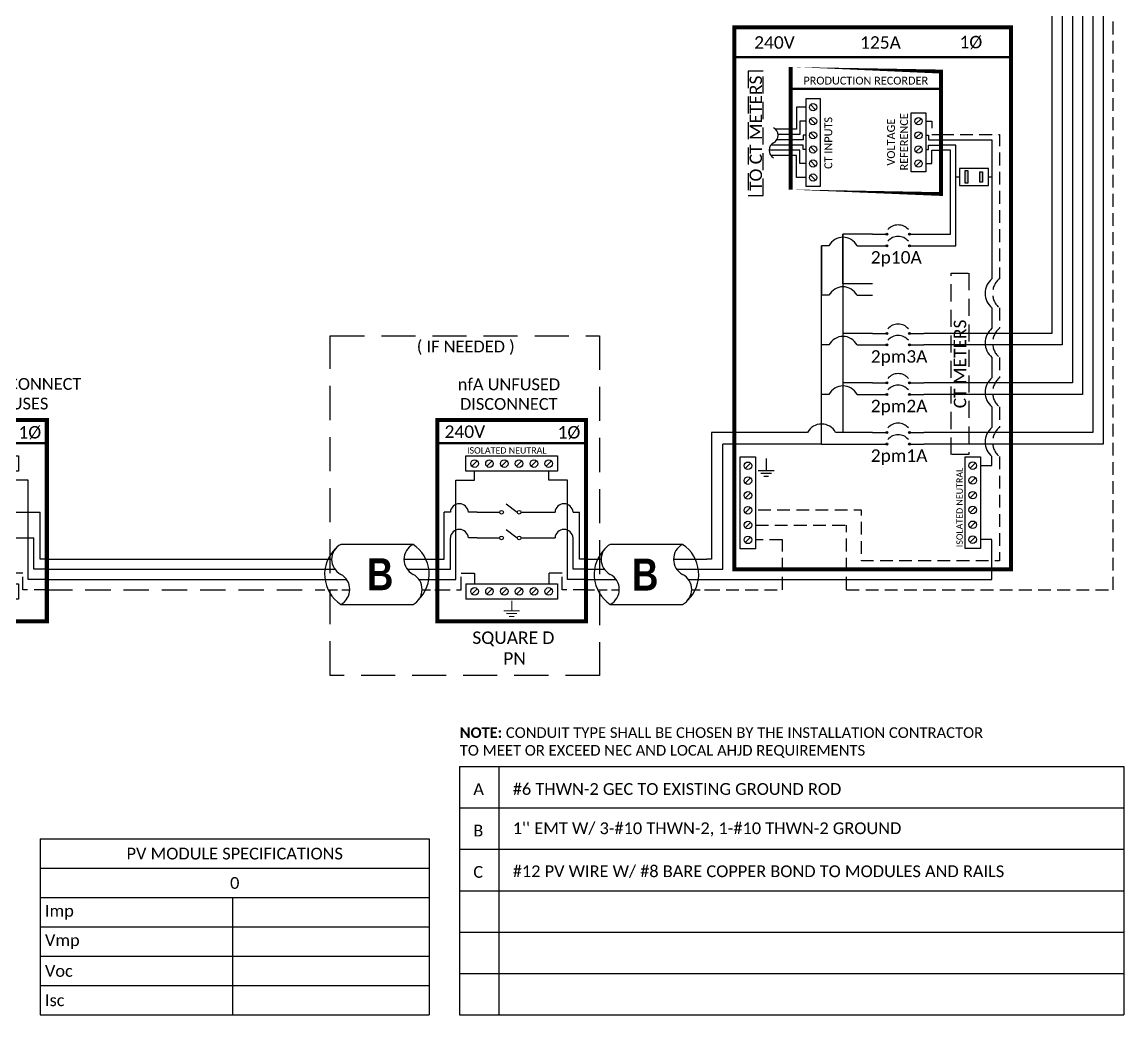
# Model space of a CAD drawing. Header units: feet. Extents: x 23608 to 24143, y 16038 to 16596.
# Drawn here: x 23819.8 to 24143.3, y 16037.5 to 16329.2 of the extents above; entities that cross this region are included whole.
import ezdxf

# ---------------------------------------------------------------- set-up
doc = ezdxf.new("R2010")
doc.units = ezdxf.units.FT
doc.header["$MEASUREMENT"] = 0
doc.linetypes.add('DASHED', pattern=[0.75, 0.5, -0.25])
doc.linetypes.add('HIDDEN', pattern=[0.375, 0.25, -0.125])
for name, color, linetype in [('E - MODULE', 7, 'Continuous'), ('ONE LINE BLOCKS', 7, 'Continuous'), ('TABLES', 7, 'Continuous'), ('TEXT', 7, 'Continuous'), ('Z - TITLEBLOCK TXT', 7, 'Continuous')]:
    doc.layers.add(name, color=color, linetype=linetype)
doc.styles.add('ONE LINE TXT', font='techb___.ttf')
doc.styles.get("Standard").update_dxf_attribs({"font": 'calibri.ttf'})

# ---------------------------------------------------------------- blocks, each defined once
blk = doc.blocks.new('*U14')
at = {"color": 7, "linetype": 'Continuous'}
for p, q in [((-7.14273261753624, 13.31379698112505), (-28.38670308841029, 13.31379698112505)), ((-28.38670308841029, -4.313796981125051), (-7.14273261753624, -4.313796981125051))]:
    blk.add_line(p, q, dxfattribs=at)
at = {"color": 7}
for p, q in [((-35.52943570594744, 8.999999999996362), (-31.05138576750414, 8.999999999996362)), ((-9.807415296628278, 8.999999999996362), (9.094947017729282e-13, 8.999999999996362))]:
    blk.add_line(p, q, dxfattribs=at)
at = {"color": 10}
for p, q in [((-35.52943570594744, 5.999999999996362), (-30.11481272106539, 5.999999999992724)), ((-8.870842250205897, 5.999999999992724), (9.094947017729282e-13, 5.999999999992724))]:
    blk.add_line(p, q, dxfattribs=at)
at = {"color": 253}
for p, q in [((-35.52943570594744, 2.999999999996362), (-26.6585934557479, 2.999999999996362)), ((-5.414622984878406, 2.999999999996362), (9.094947017729282e-13, 2.999999999992724))]:
    blk.add_line(p, q, dxfattribs=at)
at = {"color": 92, "linetype": 'HIDDEN', "ltscale": 10}
for p, q in [((-4.478049938447839, -3.637978807091713e-12), (0, 0)), ((-35.52943570594744, -3.637978807091713e-12), (-25.72202040931734, -3.637978807091713e-12))]:
    blk.add_line(p, q, dxfattribs=at)
at = {"linetype": 'Continuous'}
for centre, start, end in [((-26.07656823981961, 8.906898490567983), 117.6639225845625, 242.3360774153913), ((-4.832597768944652, 8.906898490546155), 117.6639225845625, 242.3360774153913), ((-30.69683793700187, 0.09310150943201734), 297.6639225845625, 62.33607741539132), ((-9.452867466132375, 0.09310150943201734), 297.6639225845625, 62.33607741539132)]:
    blk.add_arc(centre, 4.975688628201564, start, end, dxfattribs=at)
at = {"color": 7, "linetype": 'Continuous'}
for centre, start, end in [((-12.99273468881074, 4.499999999989086), 313.9732389627104, 56.4264841729064), ((-22.53670101713578, 4.499999999989086), 133.9732389627104, 236.4264841729064)]:
    blk.add_arc(centre, 10.57854155630173, start, end, dxfattribs=at)
blk = doc.blocks.new('unfusedDisconnect')
at = {"lineweight": 50}
blk.add_line((-43.6116214036756, 43.06379295176157), (0, 43.06379295176157), dxfattribs=at)
at = {"color": 1, "linetype": 'Continuous'}
for p, q in [((-35.26761573623207, 34.77694743980464), (-35.26761573623207, 39.31564129513208)), ((-35.26761573623207, 39.31564129513208), (-8.32254697902863, 39.31564129513208)), ((-8.32254697902863, 39.31564129513208), (-8.32254697902863, 34.77694743980464)), ((-8.32254697902863, 34.77694743980464), (-35.26761573623207, 34.77694743980464)), ((-31.88967027958734, 22.73146537071079), (-25.32168558283593, 22.73146537071079)), ((-23.42658339675199, 25.18172376181246), (-20.16357931850234, 22.73910601339594)), ((-19.08155662623903, 22.73119885076449), (-11.70049243567246, 22.72756287716766)), ((-23.42658339675199, 17.64726165749744), (-20.16357931850234, 15.20464390908091)), ((-31.88967027958734, 15.19700326637758), (-25.32168558283047, 15.19700326639577)), ((-19.08155662624358, 15.19673674642763), (-11.70049243567246, 15.1931007728308)), ((-35.26761573623207, 1.758423961488006), (-8.322546979023173, 1.758423961488006)), ((-35.26761573623207, 1.758423961488006), (-35.26761573623207, -2.780269893839431)), ((-8.32254697902863, 1.758423961488006), (-8.32254697902863, -2.780269893839431)), ((-8.322546979023173, -2.780269893839431), (-35.26761573623207, -2.780269893839431))]:
    blk.add_line(p, q, dxfattribs=at)
at = {"color": 4, "linetype": 'Continuous'}
for p, q in [((-31.88526017397362, 37.83229836323517), (-33.45726816549723, 36.26029037170156)), ((-27.5347870491305, 37.83229836323517), (-29.10679504065411, 36.26029037170156)), ((-23.18431392428738, 37.83229836323517), (-24.75632191581099, 36.26029037170156)), ((-18.83384079944972, 37.83229836323517), (-20.40584879097241, 36.26029037170156)), ((-14.4833676746066, 37.83229836323517), (-16.0553756661302, 36.26029037170156)), ((-10.13289454976803, 37.83229836323517), (-11.70490254129163, 36.26029037170156)), ((-31.88526017396816, 0.2750810295910924), (-33.45726816549177, -1.296926961942518)), ((-27.5347870491305, 0.2750810295910924), (-29.10679504065411, -1.296926961942518)), ((-23.18431392428738, 0.2750810295910924), (-24.75632191581099, -1.296926961942518)), ((-18.83384079944426, 0.2750810295910924), (-20.40584879096787, -1.296926961942518)), ((-14.4833676746066, 0.2750810295910924), (-16.0553756661302, -1.296926961942518)), ((-10.13289454976348, 0.2750810295910924), (-11.70490254128708, -1.296926961942518))]:
    blk.add_line(p, q, dxfattribs=at)
at = {"color": 253, "linetype": 'Continuous'}
for p, q in [((-32.67126416973497, 32.16868385986527), (-32.67126416972951, 34.77694743980464)), ((-10.91889854553028, 32.16868385986527), (-10.91889854553483, 34.77694743980464)), ((-38.15750528725175, 2.999999999992724), (-38.1575052872513, 32.16868385986527)), ((-38.1575052872513, 32.16868385986527), (-32.67126416973497, 32.16868385986527)), ((-5.432657428013954, 32.16868385986527), (-10.91889854553028, 32.16868385986527)), ((-5.432657428003949, 2.999999999992724), (-5.432657428013954, 32.16868385986527)), ((-43.61162140367423, 2.999999999992724), (-38.1575052872513, 2.999999999992724)), ((-1.364242052659392e-12, 2.999999999992724), (-5.432657428004404, 2.999999999992724))]:
    blk.add_line(p, q, dxfattribs=at)
at = {"color": 7, "linetype": 'Continuous'}
for p, q in [((-41.6635482282295, 8.999999999989086), (-41.66354822822996, 22.73146537071079)), ((-39.80034953798349, 22.73146537071079), (-41.66354822822996, 22.73146537071079)), ((-31.88967027958734, 22.73146537071079), (-34.52302790317844, 22.73146537071079)), ((-11.70049243567792, 22.73146537071079), (-9.067134812086806, 22.73146537071079)), ((-3.789813177281758, 22.73146537071079), (-1.926614487035295, 22.73146537071079)), ((-1.926614487024835, 8.999999999996362), (-1.926614487035295, 22.73146537071079))]:
    blk.add_line(p, q, dxfattribs=at)
at = {"color": 10, "linetype": 'Continuous'}
for p, q in [((-39.79842799696644, 5.999999999992724), (-39.80034953798895, 15.19525306674404)), ((-31.88967027958734, 15.19700326637758), (-34.52302790318299, 15.19525306672222)), ((-11.70049243567792, 15.19700326637758), (-9.067134812082259, 15.19525306672222)), ((-3.791734718287898, 5.999999999992724), (-3.789813177276301, 15.19525306674404)), ((-43.61162140367423, 5.999999999992724), (-39.79842799696689, 5.999999999992724)), ((-1.364242052659392e-12, 5.999999999992724), (-3.791734718288808, 5.999999999989086))]:
    blk.add_line(p, q, dxfattribs=at)
at = {"color": 7}
for p, q in [((-43.61162140367423, 8.999999999996362), (-41.6635482282295, 8.999999999992724)), ((-1.364242052659392e-12, 8.999999999996362), (-1.926614487024835, 8.999999999996362))]:
    blk.add_line(p, q, dxfattribs=at)
at = {"color": 92, "linetype": 'HIDDEN', "ltscale": 15}
for p, q in [((-36.58051912606061, -3.637978807091713e-12), (-36.58051912606061, 4.898634765475435)), ((-36.58051912606061, 4.898634765475435), (-32.67126416972496, 4.898634765475435)), ((-32.67126416972496, 4.898634765475435), (-32.67126416972496, 1.758423961488006)), ((-7.009643589204643, 4.898634765475435), (-10.91889854554029, 4.898634765475435)), ((-10.91889854554029, 4.898634765475435), (-10.91889854554029, 1.758423961488006)), ((-7.009643589198731, 3.637978807091713e-12), (-7.009643589204643, 4.898634765475435)), ((-43.6116214036756, 0), (-36.58051912606061, 0)), ((0, 0), (-7.009643589199186, 0))]:
    blk.add_line(p, q, dxfattribs=at)
at = {"lineweight": 50, "const_width": 1.185332763664635}
blk.add_lwpolyline([(-43.6116214036756, -9.335896394964948), (-43.6116214036756, 49.83611655237473), (0, 49.83611655237473), (0, -9.335896394964948)], close=True, dxfattribs=at)
at = {"color": 92, "linetype": 'Continuous', "lineweight": 5, "ltscale": 0.05, "flags": 128}
for points in [[(-24.13611969887688, -6.16701261263006), (-19.45404301637745, -6.16701261263006)], [(-21.79508135762762, -3.32089023822482), (-21.79508135763217, -6.16701261263006)], [(-20.26545811315873, -7.034441443007381), (-23.32470460209652, -7.034441443007381)], [(-21.07687320994455, -7.90187027340653), (-22.51328950531069, -7.90187027340653)]]:
    blk.add_lwpolyline(points, dxfattribs=at)
at = {"color": 4, "linetype": 'Continuous'}
for centre in [(-32.67126416973497, 37.04629436745745), (-28.32079104489185, 37.04629436745745), (-23.97031792004873, 37.04629436745745), (-19.61984479521107, 37.04629436745745), (-15.26937167036795, 37.04629436745745), (-10.91889854552483, 37.04629436745745), (-32.67126416972951, -0.5109229661866266), (-28.32079104489185, -0.5109229661866266), (-23.97031792004873, -0.5109229661866266), (-19.61984479520561, -0.5109229661866266), (-15.26937167036795, -0.5109229661866266), (-10.91889854552483, -0.5109229661866266)]:
    blk.add_circle(centre, 1.111577510887078, dxfattribs=at)
at = {"color": 1, "linetype": 'Continuous'}
for centre in [(-24.78064722690306, 22.73146537073262), (-19.62259491652821, 22.73146537073262), (-24.78064722689851, 15.19700326639577), (-19.62259491653276, 15.19700326639577)]:
    blk.add_circle(centre, 0.5410383559336597, dxfattribs=at)
at = {"color": 7, "linetype": 'Continuous'}
for centre in [(-37.16168872058097, 22.58015627965142), (-6.428473994684282, 22.58015627965142)]:
    blk.add_arc(centre, 2.642995525977004, 3.281925685197969, 176.718074314802, dxfattribs=at)
at = {"color": 10, "linetype": 'Continuous'}
for centre in [(-37.16168872058643, 15.0439439756592), (-6.428473994678825, 15.0439439756592)]:
    blk.add_arc(centre, 2.642995525977004, 3.281925685197969, 176.718074314802, dxfattribs=at)
at = {"color": 4, "linetype": 'Continuous'}
blk.add_text('ISOLATED NEUTRAL', height=1.874334766554741, dxfattribs=at).set_placement((-34.90676764516411, 39.97217458965315))
at = {"color": 1}
for s, width, gutter_width, heights, insert, char_height, attachment_point in [('\\A1;\\pi17.559;nfA UNFUSED\\P\\pi18.229;DISCONNECT', 64.92197842017192, 0, [11.89263280602859], (-55.21050971310069, 62.0432964224583), 3.454398339822651, 1), ('240V', 0.1480620958035672, 0.75, [0], (-35.54517607183425, 46.39544126646797), 3.65759824216516, 5), ('1Ø', 0.1480620958035672, 0.75, [0], (-4.982872748738373, 46.09550858286093), 3.65759824216516, 5), ('\\A1;\\pi13.903,t32.191;SQUARE D\\P\\pi22.981,t41.269;PN', 51.69056123133034, 0.2034749432708054, [45.94270835297878], (-47.25173292705858, -12.27303435172507), 3.657598242165161, 1)]:
    blk.add_mtext_dynamic_manual_height_columns(s, width=width, gutter_width=gutter_width, heights=heights, dxfattribs=dict(at, insert=insert, char_height=char_height, attachment_point=attachment_point))
blk = doc.blocks.new('*U15')
at = {"color": 10, "linetype": 'DASHED', "ltscale": 20}
blk.add_lwpolyline([(-75.04569994407211, 74.56373922005878), (3.971697869077616, 74.56373922005878), (3.971697869077616, -25.16564623916202), (-75.04569994407211, -25.16564623916202)], close=True, dxfattribs=at)
at = {"color": 7}
for name, p in [('unfusedDisconnect', (0, 0)), ('*U14', (-43.6116214036756, 0))]:
    blk.add_blockref(name, p, dxfattribs=at)
at = {"color": 10, "insert": (-50.86398977406498, 73.16091078003228), "char_height": 3.454398339822651, "attachment_point": 1}
blk.add_mtext_dynamic_manual_height_columns('\\A1;\\pi1.2092;( IF NEEDED )', width=30.75234502763631, gutter_width=0, heights=[6.583372758616633], dxfattribs=at)
at = {"color": 1, "linetype": 'Continuous', "insert": (-64.29945479215894, 9.224385921837893), "char_height": 9.383282677011772, "attachment_point": 1, "style": 'ONE LINE TXT'}
blk.add_mtext_dynamic_manual_height_columns('{\\W1;\\C256;B}', width=0.138532783265864, gutter_width=2.131672445536665, heights=[0], dxfattribs=at)
blk = doc.blocks.new('*U21')
at = {"color": 7, "linetype": 'Continuous'}
for p, q in [((-7.14273261753624, 13.31379698112505), (-28.38670308841029, 13.31379698112505)), ((-28.38670308841029, -4.313796981125051), (-7.14273261753624, -4.313796981125051))]:
    blk.add_line(p, q, dxfattribs=at)
at = {"color": 7}
for p, q in [((-35.52943570594744, 8.999999999996362), (-31.05138576750414, 8.999999999996362)), ((-9.807415296628278, 8.999999999996362), (9.094947017729282e-13, 8.999999999996362))]:
    blk.add_line(p, q, dxfattribs=at)
at = {"color": 10}
for p, q in [((-35.52943570594744, 5.999999999996362), (-30.11481272106539, 5.999999999992724)), ((-8.870842250205897, 5.999999999992724), (9.094947017729282e-13, 5.999999999992724))]:
    blk.add_line(p, q, dxfattribs=at)
at = {"color": 253}
for p, q in [((-35.52943570594744, 2.999999999996362), (-26.6585934557479, 2.999999999996362)), ((-5.414622984878406, 2.999999999996362), (9.094947017729282e-13, 2.999999999992724))]:
    blk.add_line(p, q, dxfattribs=at)
at = {"color": 92, "linetype": 'HIDDEN', "ltscale": 10}
for p, q in [((-4.478049938447839, -3.637978807091713e-12), (0, 0)), ((-35.52943570594744, -3.637978807091713e-12), (-25.72202040931734, -3.637978807091713e-12))]:
    blk.add_line(p, q, dxfattribs=at)
at = {"linetype": 'Continuous'}
for centre, start, end in [((-26.07656823981961, 8.906898490567983), 117.6639225845625, 242.3360774153913), ((-4.832597768944652, 8.906898490546155), 117.6639225845625, 242.3360774153913), ((-30.69683793700187, 0.09310150943201734), 297.6639225845625, 62.33607741539132), ((-9.452867466132375, 0.09310150943201734), 297.6639225845625, 62.33607741539132)]:
    blk.add_arc(centre, 4.975688628201564, start, end, dxfattribs=at)
at = {"color": 7, "linetype": 'Continuous'}
for centre, start, end in [((-12.99273468881074, 4.499999999989086), 313.9732389627104, 56.4264841729064), ((-22.53670101713578, 4.499999999989086), 133.9732389627104, 236.4264841729064)]:
    blk.add_arc(centre, 10.57854155630173, start, end, dxfattribs=at)
blk = doc.blocks.new('*U22')
at = {"lineweight": 50}
blk.add_line((-43.6116214036756, 43.06379295176157), (0, 43.06379295176157), dxfattribs=at)
at = {"color": 1, "linetype": 'Continuous'}
for p, q in [((-35.26761573623207, 34.77694743980464), (-35.26761573623207, 39.31564129513208)), ((-35.26761573623207, 39.31564129513208), (-8.32254697902863, 39.31564129513208)), ((-8.32254697902863, 39.31564129513208), (-8.32254697902863, 34.77694743980464)), ((-8.32254697902863, 34.77694743980464), (-35.26761573623207, 34.77694743980464)), ((-26.07495123449735, 25.18172376179064), (-22.8119471562477, 22.73910601337411)), ((-21.72993409277569, 22.73470420183003), (-20.49160572531946, 22.73470420183003)), ((-17.94050467957095, 22.73080170828689), (-16.70217631211381, 22.73080170828689)), ((-26.07495123449735, 17.64726165747561), (-22.8119471562477, 15.20464390905909)), ((-21.72993409277569, 15.20024209749317), (-20.49160572531946, 15.20024209749317)), ((-17.94050467957095, 15.19633960397186), (-16.70217631211381, 15.19633960397186)), ((-35.26761573623207, 1.758423961488006), (-8.322546979023173, 1.758423961488006)), ((-35.26761573623207, 1.758423961488006), (-35.26761573623207, -2.780269893839431)), ((-8.32254697902863, 1.758423961488006), (-8.32254697902863, -2.780269893839431)), ((-8.322546979023173, -2.780269893839431), (-35.26761573623207, -2.780269893839431))]:
    blk.add_line(p, q, dxfattribs=at)
at = {"color": 4, "linetype": 'Continuous'}
for p, q in [((-31.88526017397362, 37.83229836323517), (-33.45726816549723, 36.26029037170156)), ((-27.5347870491305, 37.83229836323517), (-29.10679504065411, 36.26029037170156)), ((-23.18431392428738, 37.83229836323517), (-24.75632191581099, 36.26029037170156)), ((-18.83384079944972, 37.83229836323517), (-20.40584879097241, 36.26029037170156)), ((-14.4833676746066, 37.83229836323517), (-16.0553756661302, 36.26029037170156)), ((-10.13289454976803, 37.83229836323517), (-11.70490254129163, 36.26029037170156)), ((-31.88526017396816, 0.2750810295910924), (-33.45726816549177, -1.296926961942518)), ((-27.5347870491305, 0.2750810295910924), (-29.10679504065411, -1.296926961942518)), ((-23.18431392428738, 0.2750810295910924), (-24.75632191581099, -1.296926961942518)), ((-18.83384079944426, 0.2750810295910924), (-20.40584879096787, -1.296926961942518)), ((-14.4833676746066, 0.2750810295910924), (-16.0553756661302, -1.296926961942518)), ((-10.13289454976348, 0.2750810295910924), (-11.70490254128708, -1.296926961942518))]:
    blk.add_line(p, q, dxfattribs=at)
at = {"color": 253, "linetype": 'Continuous'}
for p, q in [((-32.67126416973497, 32.16868385986527), (-32.67126416972951, 34.77694743980464)), ((-10.91889854553028, 32.16868385986527), (-10.91889854553483, 34.77694743980464)), ((-38.15750528725175, 2.999999999992724), (-38.1575052872513, 32.16868385986527)), ((-38.1575052872513, 32.16868385986527), (-32.67126416973497, 32.16868385986527)), ((-5.432657428013954, 32.16868385986527), (-10.91889854553028, 32.16868385986527)), ((-5.432657428004404, 2.999999999992724), (-5.432657428013954, 32.16868385986527)), ((-43.61162140367423, 2.999999999992724), (-38.1575052872513, 2.999999999992724)), ((-1.364242052659392e-12, 2.999999999992724), (-5.432657428004404, 2.999999999992724))]:
    blk.add_line(p, q, dxfattribs=at)
at = {"color": 7, "linetype": 'Continuous'}
for p, q in [((-27.97005342058207, 22.73146537071079), (-41.66354822822996, 22.73146537071079)), ((-41.66354822823041, 8.999999999992724), (-41.66354822822996, 22.73146537071079)), ((-15.62012336914651, 22.73146537070768), (-1.926614487035295, 22.73146537071857)), ((-1.926614487024381, 8.999999999992724), (-1.926614487035295, 22.73146537071079))]:
    blk.add_line(p, q, dxfattribs=at)
at = {"color": 10, "linetype": 'Continuous'}
for p, q in [((-27.97005280056258, 15.19782235267374), (-39.80034955827946, 15.19535016399573)), ((-39.79842799696689, 5.999999999992724), (-39.80034953798895, 15.19525306674404)), ((-15.6201354128307, 15.19841689566136), (-3.789813407730962, 15.19415025971505)), ((-3.791734718288808, 5.999999999992724), (-3.789813177276301, 15.19525306674404)), ((-43.61162140367423, 5.999999999992724), (-39.79842799696689, 5.999999999992724)), ((-1.364242052659392e-12, 5.999999999992724), (-3.791734718288808, 5.999999999989086))]:
    blk.add_line(p, q, dxfattribs=at)
at = {"color": 7}
for p, q in [((-43.61162140367423, 8.999999999996362), (-41.6635482282295, 8.999999999992724)), ((-1.364242052659392e-12, 8.999999999996362), (-1.926614487024835, 8.999999999996362))]:
    blk.add_line(p, q, dxfattribs=at)
at = {"color": 92, "linetype": 'HIDDEN', "ltscale": 15}
for p, q in [((-36.58051912606061, -3.637978807091713e-12), (-36.58051912606061, 4.898634765475435)), ((-36.58051912606061, 4.898634765475435), (-32.67126416972496, 4.898634765475435)), ((-32.67126416972496, 4.898634765475435), (-32.67126416972496, 1.758423961488006)), ((-7.009643589204643, 4.898634765475435), (-10.91889854554029, 4.898634765475435)), ((-10.91889854554029, 4.898634765475435), (-10.91889854554029, 1.758423961488006)), ((-7.009643589199186, -3.637978807091713e-12), (-7.009643589204643, 4.898634765475435)), ((-43.6116214036756, 0), (-36.58051912606061, 0)), ((0, 0), (-7.009643589199186, 0))]:
    blk.add_line(p, q, dxfattribs=at)
at = {"lineweight": 50, "const_width": 1.185332763664635}
blk.add_lwpolyline([(-43.6116214036756, -9.335896394964948), (-43.6116214036756, 49.83611655237473), (0, 49.83611655237473), (0, -9.335896394964948)], close=True, dxfattribs=at)
at = {"color": 92, "linetype": 'Continuous', "lineweight": 5, "ltscale": 0.05, "flags": 128}
for points in [[(-24.13611969887688, -6.16701261263006), (-19.45404301637745, -6.16701261263006)], [(-21.79508135762762, -3.32089023822482), (-21.79508135763217, -6.16701261263006)], [(-20.26545811315873, -7.034441443007381), (-23.32470460209652, -7.034441443007381)], [(-21.07687320994455, -7.90187027340653), (-22.51328950531069, -7.90187027340653)]]:
    blk.add_lwpolyline(points, dxfattribs=at)
at = {"color": 4, "linetype": 'Continuous'}
for centre in [(-32.67126416973497, 37.04629436745745), (-28.32079104489185, 37.04629436745745), (-23.97031792004873, 37.04629436745745), (-19.61984479521107, 37.04629436745745), (-15.26937167036795, 37.04629436745745), (-10.91889854552483, 37.04629436745745), (-32.67126416972951, -0.5109229661866266), (-28.32079104489185, -0.5109229661866266), (-23.97031792004873, -0.5109229661866266), (-19.61984479520561, -0.5109229661866266), (-15.26937167036795, -0.5109229661866266), (-10.91889854552483, -0.5109229661866266)]:
    blk.add_circle(centre, 1.111577510887078, dxfattribs=at)
at = {"color": 1, "linetype": 'Continuous'}
for centre in [(-27.42901506464841, 22.73146537071079), (-22.27096275427266, 22.73146537071079), (-16.16114765061229, 22.72756287716766), (-27.42901506464295, 15.19700326637758), (-22.27096275427812, 15.19700326637758), (-16.16114765061229, 15.1931007728308)]:
    blk.add_circle(centre, 0.5410383559336597, dxfattribs=at)
for points in [[(-20.49160572531946, 22.73470420183003), (-20.11554185856221, 23.49225212552483), (-19.21603552317447, 21.96935129106714), (-18.38987687338704, 23.49225212552483), (-17.94050467957095, 22.73080170828689)], [(-20.49160572531946, 15.20024209749317), (-20.11554185856221, 15.95779002119161), (-19.21603552317447, 14.43488918673029), (-18.38987687338704, 15.95779002119161), (-17.94050467957095, 15.19633960395004)]]:
    blk.add_spline(points, degree=3, dxfattribs=at)
at = {"color": 7}
blk.add_blockref('*U21', (-43.6116214036756, 0), dxfattribs=at)
at = {"color": 4, "linetype": 'Continuous'}
blk.add_text('ISOLATED NEUTRAL', height=1.874334766554741, dxfattribs=at).set_placement((-35.31784838447857, 39.97217458965315))
at = {"color": 1}
for s, width, gutter_width, heights, insert, char_height, attachment_point in [('\\A1;\\pi2.6661;LOCKABLE ampA DISCONNECT \\P\\pi12.722;FUSED W/ ocA FUSES', 71.89306288330188, 92.22970162818092, [18.55702276612101], (-58.87540365616496, 62.16091061536463), 3.454398339822651, 1), ('240V', 0.1480620958035672, 0.75, [0], (-35.54517607183425, 46.39544126646797), 3.65759824216516, 5), ('1Ø', 0.1480620958035672, 0.75, [0], (-4.982872748738373, 46.09550858286093), 3.65759824216516, 5), ('\\A1;\\pi5.5987,t23.887;SQUARE D\\P\\pi5.8899,t24.178;PN: #####', 35.08159665650859, 28.88215433384357, [13.54017578842261], (-39.35086651751135, -12.75181679176603), 3.657598242165161, 1)]:
    blk.add_mtext_dynamic_manual_height_columns(s, width=width, gutter_width=gutter_width, heights=heights, dxfattribs=dict(at, insert=insert, char_height=char_height, attachment_point=attachment_point))
blk = doc.blocks.new('*T28')
at = {"color": 0, "lineweight": -2, "transparency": 16777216}
for p, q in [((0, 0), (114.1854929996152, 0)), ((0, 0), (0, -51.69405515626204)), ((114.1854929996152, 0), (114.1854929996152, -51.69405515626204)), ((0, -8.615675859377006), (114.1854929996152, -8.615675859377006)), ((0, -17.23135171875401), (114.1854929996152, -17.23135171875401)), ((56.40758833595828, -17.23135171875401), (56.40758833595828, -51.69405515626204)), ((0, -25.84702757813102), (114.1854929996152, -25.84702757813102)), ((0, -34.46270343750803), (114.1854929996152, -34.46270343750803)), ((0, -43.07837929688503), (114.1854929996152, -43.07837929688503)), ((0, -51.69405515626204), (114.1854929996152, -51.69405515626204))]:
    blk.add_line(p, q, dxfattribs=at)
at = {"color": 0, "linetype": 'Continuous', "transparency": 16777216, "char_height": 3.454398339844223}
for s, insert, width, attachment_point in [('{\\fCalibri|b0|i0|c0;PV MODULE SPECIFICATIONS', (57.0927464998058, -4.307837929689413), 111.4329572375142, 5), ('{\\fCalibri|b0|i0|c0;0', (57.0927464998058, -12.92351378906642), 111.4329572375142, 5), ('{\\fCalibri|b0|i0|c0;Imp', (1.376267881048989, -21.53918964844343), 53.6550525738577, 4), ('{\\fCalibri|b0|i0|c0;', (57.78385621700727, -21.53918964844343), 55.02536890155664, 4), ('{\\fCalibri|b0|i0|c0;Vmp', (1.376267881048989, -30.15486550782043), 53.6550525738577, 4), ('{\\fCalibri|b0|i0|c0;', (57.78385621700727, -30.15486550782043), 55.02536890155664, 4), ('{\\fCalibri|b0|i0|c0;Voc', (1.376267881048989, -38.77054136719744), 53.6550525738577, 4), ('{\\fCalibri|b0|i0|c0;', (57.78385621700727, -38.77054136719744), 55.02536890155664, 4), ('{\\fCalibri|b0|i0|c0;Isc', (1.376267881048989, -47.38621722657444), 53.6550525738577, 4), ('{\\fCalibri|b0|i0|c0;', (57.78385621700727, -47.38621722657444), 55.02536890155664, 4)]:
    blk.add_mtext(s, dxfattribs=dict(at, insert=insert, width=width, attachment_point=attachment_point))
blk = doc.blocks.new('*T29')
at = {"linetype": 'ByBlock', "lineweight": -2, "transparency": 16777216}
for p, q in [((0, 0), (195.0959959807442, 0)), ((0, 0), (0, -72.96556891894761)), ((11.58239443359707, 0), (11.58239443359707, -72.96556891894761)), ((195.0959959807442, 0), (195.0959959807442, -72.96556891894761)), ((0, -12.10586445312583), (195.0959959807442, -12.10586445312583)), ((0, -24.28258835937595), (195.0959959807442, -24.28258835937595)), ((0, -36.45931226562607), (195.0959959807442, -36.45931226562607)), ((0, -48.63603617187619), (195.0959959807442, -48.63603617187619)), ((0, -60.8127600781263), (195.0959959807442, -60.8127600781263)), ((0, -72.96556891894761), (195.0959959807442, -72.96556891894761))]:
    blk.add_line(p, q, dxfattribs=at)
at = {"color": 0, "linetype": 'Continuous', "transparency": 16777216, "char_height": 3.454398339844223, "attachment_point": 7}
for s, insert, width in [('{\\fCalibri|b0|i0|c0;A', (4.063998046876804, -8.355864453125832), 3.454398339844662), ('{\\fCalibri|b0|i0|c0;#6 THWN-2 GEC TO EXISTING GROUND ROD', (15.64639248047388, -8.355864453125832), 175.3856054533942), ("{\\fCalibri|b0|i0|c0;1'' EMT W/ 3-#10 THWN-2, 1-#10 THWN-2 GROUND", (15.64639248047388, -20.53258835937595), 175.3856054533942), ('{\\fCalibri|b0|i0|c0;B', (4.063998046876804, -20.53258835937595), 3.454398339844662), ('{\\fCalibri|b0|i0|c0;#12 PV WIRE W/ #8 BARE COPPER BOND TO MODULES AND RAILS', (15.64639248047388, -32.70931226562607), 175.3856054533942), ('{\\fCalibri|b0|i0|c0;C', (4.063998046876804, -32.70931226562607), 3.454398339844662), ('{\\fCalibri|b0|i0|c0;', (4.063998046876804, -44.88603617187619), 3.454398339844662), ('{\\fCalibri|b0|i0|c0;', (15.64639248047388, -44.88603617187619), 175.3856054533942), ('{\\fCalibri|b0|i0|c0;', (4.063998046876804, -57.0627600781263), 3.454398339844662), ('{\\fCalibri|b0|i0|c0;', (15.64639248047388, -57.0627600781263), 175.3856054533942), ('{\\fCalibri|b0|i0|c0;', (4.063998046876804, -69.21556891894761), 3.454398339844662), ('{\\fCalibri|b0|i0|c0;', (15.64639248047388, -69.21556891894761), 175.3856054533942)]:
    blk.add_mtext(s, dxfattribs=dict(at, insert=insert, width=width))
blk = doc.blocks.new('*U18')
at = {"color": 7}
blk.add_line((-79.14105710962394, 9), (0, 9), dxfattribs=at)
at = {"color": 10}
blk.add_line((-79.14105710962394, 6), (0, 5.999999999947249), dxfattribs=at)
at = {"color": 253}
blk.add_line((-79.14105710962394, 3), (0, 3), dxfattribs=at)
at = {"color": 92, "linetype": 'DASHED', "ltscale": 15}
blk.add_line((-79.14105710962394, 0), (0, 0), dxfattribs=at)

msp = doc.modelspace()

# ---------------------------------------------------------------- hatches: boundary and pattern name
h = msp.add_hatch(color=1)
h.dxf.hatch_style = 1
h.paths.add_polyline_path([(24101.01077358146, 16285.23508479099), (24101.78042526282, 16285.23508479099), (24101.78042526282, 16282.15768727646), (24101.01077358146, 16282.15768727646)])
h.paths.add_polyline_path([(24096.73116703761, 16285.55883702006), (24097.50081871897, 16285.55883702006), (24097.50081871897, 16281.82892638905), (24096.73116703761, 16281.82892638905)])
at = {"layer": 'ONE LINE BLOCKS', "linetype": 'Continuous'}
h = msp.add_hatch(color=1, dxfattribs=at)
h.dxf.hatch_style = 1
edge = h.paths.add_edge_path()
edge.add_arc((24073.68534545535, 16266.8607157027), 0.2909504558996183, 0, 360)
h = msp.add_hatch(color=1, dxfattribs=at)
h.dxf.hatch_style = 1
edge = h.paths.add_edge_path()
edge.add_arc((24080.36195476537, 16266.8607157027), 0.2909504558996183, 0, 360)
h = msp.add_hatch(color=1, dxfattribs=at)
h.dxf.hatch_style = 1
edge = h.paths.add_edge_path()
edge.add_arc((24073.68534545535, 16263.48176881653), 0.2909504558996183, 0, 360)
h = msp.add_hatch(color=1, dxfattribs=at)
h.dxf.hatch_style = 1
edge = h.paths.add_edge_path()
edge.add_arc((24080.36195476537, 16263.48176881653), 0.2909504558996183, 0, 360)
h = msp.add_hatch(color=1, dxfattribs=at)
h.dxf.hatch_style = 1
edge = h.paths.add_edge_path()
edge.add_arc((24073.68534545564, 16237.74007982067), 0.2909504558996183, 0, 360)
h = msp.add_hatch(color=1, dxfattribs=at)
h.dxf.hatch_style = 1
edge = h.paths.add_edge_path()
edge.add_arc((24080.36195476565, 16237.74007982067), 0.2909504558996183, 0, 360)
h = msp.add_hatch(color=1, dxfattribs=at)
h.dxf.hatch_style = 1
edge = h.paths.add_edge_path()
edge.add_arc((24073.68534545564, 16234.36113293451), 0.2909504558996183, 0, 360)
h = msp.add_hatch(color=1, dxfattribs=at)
h.dxf.hatch_style = 1
edge = h.paths.add_edge_path()
edge.add_arc((24080.36195476565, 16234.36113293451), 0.2909504558996183, 0, 360)
h = msp.add_hatch(color=1, dxfattribs=at)
h.dxf.hatch_style = 1
edge = h.paths.add_edge_path()
edge.add_arc((24073.68534545564, 16223.17976187971), 0.2909504558996183, 0, 360)
h = msp.add_hatch(color=1, dxfattribs=at)
h.dxf.hatch_style = 1
edge = h.paths.add_edge_path()
edge.add_arc((24080.36195476565, 16223.17976187971), 0.2909504558996183, 0, 360)
h = msp.add_hatch(color=1, dxfattribs=at)
h.dxf.hatch_style = 1
edge = h.paths.add_edge_path()
edge.add_arc((24073.68534545564, 16219.80081499355), 0.2909504558996183, 0, 360)
h = msp.add_hatch(color=1, dxfattribs=at)
h.dxf.hatch_style = 1
edge = h.paths.add_edge_path()
edge.add_arc((24080.36195476565, 16219.80081499355), 0.2909504558996183, 0, 360)
h = msp.add_hatch(color=1, dxfattribs=at)
h.dxf.hatch_style = 1
edge = h.paths.add_edge_path()
edge.add_arc((24073.68534545564, 16208.61944393875), 0.2909504558996183, 0, 360)
h = msp.add_hatch(color=1, dxfattribs=at)
h.dxf.hatch_style = 1
edge = h.paths.add_edge_path()
edge.add_arc((24080.36195476565, 16208.61944393875), 0.2909504558996183, 0, 360)
h = msp.add_hatch(color=1, dxfattribs=at)
h.dxf.hatch_style = 1
edge = h.paths.add_edge_path()
edge.add_arc((24073.68534545564, 16205.24049705259), 0.2909504558996183, 0, 360)
h = msp.add_hatch(color=1, dxfattribs=at)
h.dxf.hatch_style = 1
edge = h.paths.add_edge_path()
edge.add_arc((24080.36195476565, 16205.24049705259), 0.2909504558996183, 0, 360)

# ---------------------------------------------------------------- linework, layer by layer
at = {"color": 10, "linetype": 'Continuous'}
for p, q in [((24137.17555448391, 16565.0552120032), (24137.17555448473, 16205.2404970525)), ((24131.17555448392, 16560.70492778674), (24131.1755544847, 16219.80081499307)), ((24125.17555448392, 16556.35464357036), (24125.17555448467, 16234.36113293403)), ((24093.94093021428, 16263.48176881654), (24093.94093021428, 16293.07501791605)), ((24092.3922656574, 16281.17356523182), (24092.3922656574, 16291.52635335917)), ((24054.54136276989, 16248.9214508753), (24054.54136276989, 16263.48176881643)), ((24056.71313239697, 16263.4817688166), (24054.54136276989, 16263.4817688166)), ((24054.54136276976, 16263.4817688166), (24054.54136276961, 16248.92145087524)), ((24054.54136276961, 16248.92145087541), (24054.54136276961, 16263.48176881653)), ((24064.95202764831, 16263.48176881653), (24069.48890927749, 16263.48176881653)), ((24084.55839094325, 16263.48176881653), (24093.94093021428, 16263.48176881654)), ((24054.54136276989, 16234.36113293418), (24054.54136276989, 16248.9214508753)), ((24056.71313239697, 16248.9214508753), (24054.54136276989, 16248.9214508753)), ((24064.95202764859, 16248.9214508753), (24069.48890927776, 16248.9214508753)), ((24054.54136276989, 16219.80081499305), (24054.54136276989, 16234.36113293418)), ((24056.71313239697, 16234.36113293418), (24054.54136276989, 16234.36113293418)), ((24064.95202764859, 16234.36113293418), (24069.48890927776, 16234.36113293418)), ((24125.17555448467, 16234.36113293403), (24084.55839094353, 16234.36113293401)), ((24054.54136276989, 16205.24049705193), (24054.54136276989, 16219.80081499305)), ((24056.71313239697, 16219.80081499305), (24054.54136276989, 16219.80081499305)), ((24064.95202764859, 16219.80081499305), (24069.48890927776, 16219.80081499305)), ((24131.1755544847, 16219.80081499307), (24084.55839094353, 16219.80081499305)), ((24054.54136276989, 16205.24049705193), (24025.51775044865, 16205.24049705193)), ((24025.51775044865, 16168.45415085644), (24025.51775044865, 16205.24049705193)), ((24054.54136276989, 16205.24049705193), (24069.48890927776, 16205.24049705193)), ((24137.17555448474, 16205.24049705261), (24084.55839094353, 16205.24049705259)), ((24020.88782918531, 16168.45415085644), (24025.51775044865, 16168.45415085644))]:
    msp.add_line(p, q, dxfattribs=at)
at = {"color": 7, "linetype": 'Continuous'}
for p, q in [((24134.17555448385, 16562.88006989499), (24134.17555448476, 16208.61944393869)), ((24128.17555448387, 16558.52978567854), (24128.17555448471, 16223.17976187925)), ((24122.1755544839, 16554.17950146215), (24122.17555448467, 16237.7400798202)), ((24060.83258002282, 16266.86071570276), (24060.83258002282, 16252.30039776164)), ((24060.83258002255, 16252.30039776141), (24060.83258002269, 16266.8607157024)), ((24069.48890927749, 16266.8607157027), (24060.83258002255, 16266.8607157027)), ((24060.83258002255, 16266.8607157027), (24060.83258002255, 16252.30039776157)), ((24069.48890927776, 16252.30039776147), (24060.83258002282, 16252.30039776147)), ((24060.83258002282, 16252.30039776147), (24060.83258002282, 16237.74007982035)), ((24060.83258002282, 16252.30039776164), (24060.83258002282, 16252.30039776147)), ((24060.83258002255, 16252.30039776157), (24060.83258002255, 16252.30039776141)), ((24069.48890927776, 16237.74007982035), (24060.83258002282, 16237.74007982035)), ((24060.83258002282, 16237.74007982035), (24060.83258002282, 16223.17976187922)), ((24122.17555448467, 16237.74007982021), (24084.55839094353, 16237.74007982018)), ((24069.48890927776, 16223.17976187922), (24060.83258002282, 16223.17976187922)), ((24060.83258002282, 16223.17976187922), (24060.83258002282, 16208.61944393809)), ((24128.17555448471, 16223.17976187925), (24084.55839094353, 16223.17976187922)), ((24050.42191514404, 16208.61944393809), (24022.22359920237, 16208.61944393809)), ((24022.22359920237, 16208.61944393809), (24022.2235992024, 16171.45415085644)), ((24069.48890927776, 16208.61944393809), (24058.66081039566, 16208.61944393809)), ((24134.17555448476, 16208.61944393879), (24084.55839094353, 16208.61944393875)), ((24022.2235992024, 16171.45415085644), (24020.88782918531, 16171.45415085644))]:
    msp.add_line(p, q, dxfattribs=at)
at = {"linetype": 'Continuous'}
for p, q in [((24092.3922656574, 16266.8607157027), (24092.3922656574, 16291.52635335917)), ((24093.94093021428, 16283.69311602283), (24094.99757652101, 16283.69311602283)), ((24084.55839094325, 16266.8607157027), (24092.3922656574, 16266.8607157027))]:
    msp.add_line(p, q, dxfattribs=at)
at = {"color": 253, "linetype": 'Continuous'}
for p, q in [((24103.51401577941, 16283.69311602283), (24104.57066208615, 16283.69311602283)), ((24104.57066208615, 16245.23785292298), (24104.57066208624, 16239.22983005141)), ((24104.57066208635, 16230.6775349817), (24104.57066208644, 16224.66951211014)), ((24104.57066208615, 16216.11721704072), (24104.57066208627, 16210.10919416915)), ((24104.57066208643, 16177.16141009972), (24101.20327097919, 16177.16141009972)), ((24104.57066208644, 16165.45415085644), (24104.57066208644, 16177.0899432344)), ((24020.88782918531, 16165.45415085644), (24104.57066208644, 16165.45415085644))]:
    msp.add_line(p, q, dxfattribs=at)
at = {"linetype": 'Continuous', "flags": 128}
for points in [[(24049.89048668958, 16304.19666111918), (24047.21358925476, 16304.19666111918), (24047.21358925476, 16297.72101158735), (24041.05756986016, 16297.72101158735)], [(24049.89048668949, 16300.0577367492), (24048.15562244252, 16300.0577367492), (24048.15562244252, 16296.1723470303), (24041.79542126051, 16296.1723470303)], [(24049.8904866894, 16291.77988800977), (24049.09765563028, 16291.77988800977), (24049.09765563028, 16293.07501791605), (24039.6742310468, 16293.07501791605)], [(24049.89048668945, 16295.9188123796), (24049.09765563028, 16295.9188123796), (24049.09765563028, 16294.62368247325), (24041.42794467356, 16294.62368247325)], [(24049.89048668936, 16287.64096363994), (24048.15562244252, 16287.64096363994), (24048.15562244252, 16291.52635335917), (24039.14055030428, 16291.52635335917)], [(24049.89048668927, 16283.50203927002), (24047.21358925476, 16283.50203927006), (24047.21358925476, 16289.97768880229), (24039.68849136251, 16289.97768880229)], [(24085.15932825712, 16287.64096363994), (24086.89419250396, 16287.64096363994), (24086.89419250396, 16291.52635335917), (24089.58884816814, 16291.52635335917)], [(24092.3922656574, 16291.52635335917), (24089.58884816818, 16291.52635335917)]]:
    msp.add_lwpolyline(points, dxfattribs=at)
at = {"color": 253, "linetype": 'Continuous', "flags": 128}
for points in [[(24085.15932825703, 16295.9188123796), (24085.9521593162, 16295.9188123796), (24085.9521593162, 16294.62368247325), (24089.58884816814, 16294.62368247325)], [(24089.58884816818, 16294.62368247325), (24104.57066208615, 16294.62368247325), (24104.57066208615, 16253.79014799245)], [(24101.20327097919, 16198.91377572379), (24104.57066208644, 16198.91377572379), (24104.57066208644, 16201.55689909939)]]:
    msp.add_lwpolyline(points, dxfattribs=at)
at = {"color": 10, "linetype": 'Continuous', "flags": 128}
for points in [[(24085.15932825707, 16291.77988800977), (24085.9521593162, 16291.77988800977), (24085.9521593162, 16293.07501791605), (24089.58884816814, 16293.07501791605)], [(24093.94093021428, 16293.07501791605), (24089.58884816818, 16293.07501791605)]]:
    msp.add_lwpolyline(points, dxfattribs=at)
at = {"color": 1}
for points in [[(24103.51401577941, 16286.22023373663), (24094.99757652101, 16286.22023373663), (24094.99757652101, 16281.16599830905), (24103.51401577941, 16281.16599830905)], [(24096.73116703761, 16285.55883702006), (24097.50081871897, 16285.55883702006), (24097.50081871897, 16281.82892638905), (24096.73116703761, 16281.82892638905)], [(24101.01077358146, 16285.23508479099), (24101.78042526282, 16285.23508479099), (24101.78042526282, 16282.15768727646), (24101.01077358146, 16282.15768727646)]]:
    msp.add_lwpolyline(points, close=True, dxfattribs=at)
at = {"linetype": 'Continuous'}
for centre, start, end in [((24039.31824361983, 16295.94221605079), 297.6639225845135, 62.33607741548649), ((24041.62837846842, 16291.53531756022), 117.6639225845135, 242.3360774154865)]:
    msp.add_arc(centre, 2.487844314100782, start, end, dxfattribs=at)
at = {"color": 10, "linetype": 'Continuous'}
for centre in [(24060.83258002282, 16261.3223182328), (24060.83258002282, 16246.76200029151), (24060.83258002282, 16232.20168235038), (24060.83258002282, 16217.64136440926)]:
    msp.add_arc(centre, 4.651137018526943, 27.66392258451928, 152.3360774154807, dxfattribs=at)
at = {"color": 253, "linetype": 'Continuous'}
for centre in [(24108.14880998618, 16249.51400045771), (24108.14880998618, 16234.95368251659), (24108.14880998618, 16220.39336457515), (24108.14880998621, 16205.83304663433)]:
    msp.add_arc(centre, 5.575713419222151, 129.9215498685031, 230.0784501314969, dxfattribs=at)
at = {"color": 7, "linetype": 'Continuous'}
msp.add_arc((24054.54136276989, 16206.45999335446), 4.651137018526943, 27.66392258451928, 152.3360774154807, dxfattribs=at)
at = {"layer": 'E - MODULE', "color": 10, "linetype": 'DASHED', "ltscale": 10}
for points in [[(24037.42349439294, 16278.21348605696), (24037.42349439294, 16314.81299630437), (24032.9839112513, 16314.81299630437), (24032.9839112513, 16278.21348605696)], [(24092.60644445192, 16202.1508778205), (24092.60644445192, 16255.39001699322), (24097.79001477811, 16255.39001699322), (24097.79001477811, 16202.1508778205)]]:
    msp.add_lwpolyline(points, close=True, dxfattribs=at)
at = {"layer": 'ONE LINE BLOCKS', "lineweight": 50}
for p, q in [((24028.92419922841, 16318.91321550446), (24110.17555448445, 16318.91321550446)), ((24045.46096677833, 16309.54020155978), (24089.58884816816, 16309.54020155982))]:
    msp.add_line(p, q, dxfattribs=at)
for points, const_width in [([(24028.92419922872, 16168.45996149556), (24028.92419922841, 16327.61626362973), (24110.17555448445, 16327.61626362973), (24110.17555448476, 16168.45996149556)], 1.185332763664635), ([(24089.58884816819, 16278.66329617571), (24089.58884816816, 16314.65292613161), (24045.46096677831, 16314.65292613168), (24045.46096677836, 16278.66329617578)], 1.127694050973034)]:
    msp.add_lwpolyline(points, close=True, dxfattribs=dict(at, const_width=const_width))
at = {"layer": 'TEXT', "color": 92, "linetype": 'HIDDEN', "ltscale": 15}
for p, q in [((24140.17555448476, 16162.45415085684), (24140.17555448401, 16567.2303541114)), ((24106.74580419438, 16245.23785292298), (24106.7458041945, 16239.22983005141)), ((24106.74580419458, 16230.6775349817), (24106.7458041947, 16224.66951211014)), ((24106.74580419441, 16216.11721704072), (24106.74580419452, 16210.10919416915)), ((24035.1964358047, 16181.43969642749), (24061.87398307858, 16181.4396964275)), ((24061.87398307858, 16162.45415085645), (24061.87398307858, 16181.43969642749)), ((24043.02970219181, 16177.08922330253), (24035.1964358047, 16177.08922330253)), ((24043.02970219181, 16162.45415085645), (24043.02970219181, 16177.08922330253)), ((24020.88782918531, 16162.45415085645), (24043.02970219181, 16162.45415085645)), ((24061.87398307858, 16162.45415085645), (24140.17555448476, 16162.45415085645))]:
    msp.add_line(p, q, dxfattribs=at)
at = {"layer": 'TEXT', "color": 92, "linetype": 'HIDDEN', "ltscale": 15, "flags": 128}
for points in [[(24085.15932825712, 16300.05773674931), (24086.89419250396, 16300.05773674931), (24086.89419250396, 16296.17234703007), (24089.58884816814, 16296.17234703007)], [(24089.58884816818, 16296.17234703007), (24106.74580419439, 16296.17234703007), (24106.74580419439, 16253.79014799243)], [(24106.7458041947, 16201.55689909936), (24106.74580419467, 16170.9728877458), (24066.22445620339, 16170.9728877458), (24066.22445620339, 16185.7901695523), (24035.1964358047, 16185.7901695523)]]:
    msp.add_lwpolyline(points, dxfattribs=at)
at = {"layer": 'TEXT', "color": 92, "flags": 128}
for points in [[(24038.28874091081, 16200.95543122317), (24038.28477052522, 16197.4521459466)], [(24035.94373218414, 16197.4521459466), (24040.62580886648, 16197.4521459466)], [(24039.81439376971, 16196.58471711632), (24036.75514728083, 16196.58471711632)], [(24039.00297867302, 16195.71728828572), (24037.56656237755, 16195.71728828572)]]:
    msp.add_lwpolyline(points, dxfattribs=at)
at = {"layer": 'TEXT', "color": 92, "linetype": 'HIDDEN', "ltscale": 15}
for centre in [(24110.32395209444, 16249.51400045771), (24110.32395209444, 16234.95368251659), (24110.32395209444, 16220.39336457515), (24110.32395209444, 16205.83304663433)]:
    msp.add_arc(centre, 5.575713419222151, 129.9215498685031, 230.0784501314969, dxfattribs=at)
at = {"layer": 'Z - TITLEBLOCK TXT', "color": 1, "linetype": 'Continuous'}
for p, q in [((24054.20847925404, 16306.66676091369), (24049.89048668962, 16306.66676091344)), ((24049.89048668962, 16306.66676091344), (24049.89048668924, 16281.0319394758)), ((24054.20847925374, 16281.03193947558), (24054.20847925404, 16306.66676091369)), ((24080.84133569248, 16302.52783654385), (24085.1593282569, 16302.52783654361)), ((24080.84133569269, 16285.17086384541), (24080.84133569248, 16302.52783654385)), ((24085.1593282569, 16302.52783654361), (24085.15932825719, 16285.17086384563)), ((24085.15932825719, 16285.17086384563), (24080.84133569269, 16285.17086384541)), ((24049.89048668924, 16281.0319394758), (24054.20847925374, 16281.03193947558)), ((24030.6577419493, 16174.49287173603), (24030.6577419493, 16201.43794049352)), ((24030.6577419493, 16201.43794049352), (24035.1964358047, 16201.43794049352)), ((24035.1964358047, 16201.43794049352), (24035.1964358047, 16174.49287173603)), ((24096.6645771239, 16174.5650585333), (24096.6645771239, 16201.51012729004)), ((24096.6645771239, 16201.51012729004), (24101.20327097919, 16201.51012729004)), ((24101.20327097919, 16201.51012729004), (24101.20327097919, 16174.5650585333)), ((24035.1964358047, 16174.49287173603), (24030.6577419493, 16174.49287173603)), ((24101.20327097919, 16174.5650585333), (24096.6645771239, 16174.5650585333))]:
    msp.add_line(p, q, dxfattribs=at)
at = {"layer": 'Z - TITLEBLOCK TXT', "color": 4, "linetype": 'Continuous'}
for p, q in [((24052.79726625853, 16303.44887783244), (24051.30169968486, 16304.94444440593)), ((24052.79726625853, 16299.30995346257), (24051.30169968486, 16300.80552003606)), ((24082.25254868795, 16299.30995346257), (24083.74811526161, 16300.80552003606)), ((24052.79726625841, 16295.17102909273), (24051.30169968491, 16296.66659566624)), ((24082.25254868807, 16295.17102909273), (24083.74811526157, 16296.66659566624)), ((24052.79726625845, 16291.0321047229), (24051.30169968492, 16292.52767129665)), ((24082.25254868802, 16291.0321047229), (24083.74811526155, 16292.52767129665)), ((24052.7972662585, 16286.89318035308), (24051.30169968481, 16288.3887469268)), ((24082.25254868798, 16286.89318035308), (24083.74811526167, 16288.3887469268)), ((24052.7972662585, 16282.7542559832), (24051.30169968481, 16284.24982255693)), ((24033.71309287283, 16199.6275929226), (24032.14108488134, 16198.05558493096)), ((24099.71992804741, 16199.69977971986), (24098.14792005594, 16198.12777172822)), ((24033.71309287283, 16195.2771197978), (24032.14108488134, 16193.70511180633)), ((24099.71992804732, 16195.34930659498), (24098.14792005586, 16193.77729860334)), ((24033.71309287283, 16190.92664667283), (24032.14108488134, 16189.35463868136)), ((24099.71992804732, 16190.99883347001), (24098.14792005586, 16189.42682547854)), ((24033.71309287283, 16186.57617354819), (24032.14108488134, 16185.00416555672)), ((24099.71992804732, 16186.64836034521), (24098.14792005586, 16185.07635235357)), ((24033.71309287283, 16182.22570042323), (24032.14108488134, 16180.65369243176)), ((24099.71992804732, 16182.29788722024), (24098.14792005586, 16180.72587922894)), ((24033.71309287283, 16177.87522729859), (24032.14108488134, 16176.30321930696)), ((24099.71992804732, 16177.94741409544), (24098.14792005586, 16176.37540610397))]:
    msp.add_line(p, q, dxfattribs=at)
at = {"layer": 'Z - TITLEBLOCK TXT', "color": 1, "linetype": 'Continuous', "flags": 128}
for points in [[(24069.48890927749, 16266.8607157027), (24073.68534545535, 16266.8607157027)], [(24069.48890927749, 16266.8607157027), (24073.68534545535, 16266.8607157027)], [(24080.36195476537, 16266.8607157027), (24084.55839094325, 16266.8607157027)], [(24069.48890927749, 16263.48176881653), (24073.68534545535, 16263.48176881653)], [(24069.48890927749, 16263.48176881653), (24073.68534545535, 16263.48176881653)], [(24080.36195476537, 16263.48176881653), (24084.55839094325, 16263.48176881653)], [(24069.48890927776, 16237.74007982067), (24073.68534545564, 16237.74007982067)], [(24069.48890927776, 16237.74007982067), (24073.68534545564, 16237.74007982067)], [(24080.36195476565, 16237.74007982067), (24084.55839094353, 16237.74007982067)], [(24069.48890927776, 16234.36113293451), (24073.68534545564, 16234.36113293451)], [(24069.48890927776, 16234.36113293451), (24073.68534545564, 16234.36113293451)], [(24080.36195476565, 16234.36113293451), (24084.55839094353, 16234.36113293451)], [(24069.48890927776, 16223.17976187971), (24073.68534545564, 16223.17976187971)], [(24069.48890927776, 16223.17976187971), (24073.68534545564, 16223.17976187971)], [(24080.36195476565, 16223.17976187971), (24084.55839094353, 16223.17976187971)], [(24069.48890927776, 16219.80081499355), (24073.68534545564, 16219.80081499355)], [(24069.48890927776, 16219.80081499355), (24073.68534545564, 16219.80081499355)], [(24080.36195476565, 16219.80081499355), (24084.55839094353, 16219.80081499355)], [(24069.48890927776, 16208.61944393875), (24073.68534545564, 16208.61944393875)], [(24069.48890927776, 16208.61944393875), (24073.68534545564, 16208.61944393875)], [(24080.36195476565, 16208.61944393875), (24084.55839094353, 16208.61944393875)], [(24069.48890927776, 16205.24049705259), (24073.68534545564, 16205.24049705259)], [(24069.48890927776, 16205.24049705259), (24073.68534545564, 16205.24049705259)], [(24080.36195476565, 16205.24049705259), (24084.55839094353, 16205.24049705259)]]:
    msp.add_lwpolyline(points, dxfattribs=at)
at = {"layer": 'Z - TITLEBLOCK TXT', "color": 4, "linetype": 'Continuous'}
for centre, radius in [((24052.0494829718, 16304.19666111907), 1.05752526602515), ((24052.0494829718, 16300.0577367492), 1.05752526602515), ((24083.00033197468, 16300.0577367492), 1.05752526602515), ((24052.04948297165, 16295.9188123796), 1.05752526602515), ((24083.00033197482, 16295.9188123796), 1.05752526602515), ((24052.0494829717, 16291.77988800977), 1.05752526602515), ((24083.00033197478, 16291.77988800977), 1.05752526602515), ((24052.04948297174, 16287.64096363995), 1.05752526602515), ((24083.00033197474, 16287.64096363995), 1.05752526602515), ((24052.04948297174, 16283.50203927008), 1.05752526602515), ((24032.92708887709, 16198.84158892703), 1.111577510887078), ((24098.93392405157, 16198.91377572379), 1.111577510887078), ((24032.92708887709, 16194.49111580206), 1.111577510887078), ((24098.93392405151, 16194.56330259891), 1.111577510887078), ((24032.92708887709, 16190.14064267726), 1.111577510887078), ((24098.93392405151, 16190.21282947428), 1.111577510887078), ((24032.92708887709, 16185.7901695523), 1.111577510887078), ((24098.93392405151, 16185.86235634931), 1.111577510887078), ((24032.92708887709, 16181.43969642749), 1.111577510887078), ((24098.93392405151, 16181.51188322467), 1.111577510887078), ((24032.92708887709, 16177.08922330253), 1.111577510887078), ((24098.93392405151, 16177.1614100997), 1.111577510887078)]:
    msp.add_circle(centre, radius, dxfattribs=at)
at = {"layer": 'Z - TITLEBLOCK TXT', "color": 1, "linetype": 'Continuous'}
for centre in [(24073.68534545535, 16266.8607157027), (24080.36195476537, 16266.8607157027), (24073.68534545535, 16263.48176881653), (24080.36195476537, 16263.48176881653), (24073.68534545564, 16237.74007982067), (24080.36195476565, 16237.74007982067), (24073.68534545564, 16234.36113293451), (24080.36195476565, 16234.36113293451), (24073.68534545564, 16223.17976187971), (24080.36195476565, 16223.17976187971), (24073.68534545564, 16219.80081499355), (24080.36195476565, 16219.80081499355), (24073.68534545564, 16208.61944393875), (24080.36195476565, 16208.61944393875), (24073.68534545564, 16205.24049705259), (24080.36195476565, 16205.24049705259)]:
    msp.add_circle(centre, 0.2909504558996183, dxfattribs=at)
for centre in [(24077.02365011037, 16265.66722758042), (24077.02365011037, 16262.28828069425), (24077.02365011064, 16236.54659169839), (24077.02365011064, 16233.16764481223), (24077.02365011064, 16221.98627375743), (24077.02365011064, 16218.60732687126), (24077.02365011064, 16207.42595581647), (24077.02365011064, 16204.04700893031)]:
    msp.add_arc(centre, 3.932007672516098, 40.33920141262163, 139.6607985873783, dxfattribs=at)

# ---------------------------------------------------------------- block references
at = {"color": 7}
for name, p in [('*U15', (23985.35839347936, 16162.45415085644)), ('*U22', (23827.07627926011, 16162.45415085644)), ('*U14', (24020.8878291853, 16162.45415085645)), ('*U18', (23906.21733636974, 16162.45415085643))]:
    msp.add_blockref(name, p, dxfattribs=at)
for name, p in [('*T29', (23948.23309335637, 16110.49065054893)), ('*T28', (23825.1536964838, 16089.21913678624))]:
    msp.add_blockref(name, p)

# ---------------------------------------------------------------- texts
at = {"color": 1, "char_height": 3.65759824216516, "attachment_point": 5}
for s, width, insert, rotation in [('TO CT METERS', 50.82710468216652, (24035.25639337424, 16296.52195692781), 90.00000000000003), ('CT METERS', 34.0747479314325, (24095.20442162498, 16228.77044740686), 90)]:
    msp.add_mtext_dynamic_manual_height_columns(s, width=width, gutter_width=7.170123602891181, heights=[0], dxfattribs=dict(at, insert=insert, rotation=rotation))
at = {"color": 1, "linetype": 'Continuous', "insert": (23998.87339966399, 16171.58479132337), "char_height": 9.383282677011772, "attachment_point": 1, "style": 'ONE LINE TXT'}
msp.add_mtext_dynamic_manual_height_columns('{\\W1;\\C256;B}', width=0.138532783265864, gutter_width=2.131672445536665, heights=[0], dxfattribs=at)
at = {"color": 10, "insert": (23948.3254677514, 16122.03062242101), "char_height": 3.108958505840386, "attachment_point": 1}
msp.add_mtext_dynamic_manual_height_columns('\\A1;{\\fCalibri|b1|i0|c0|p34;NOTE:} {\\A0;\\H1.0052x;CONDUIT TYPE SHALL BE CHOSEN BY THE INSTALLATION CONTRACTOR\\PTO MEET OR EXCEED NEC AND LOCAL AHJD REQUIREMENTS}', width=164.3528282441708, gutter_width=0, heights=[9.890720793223181], dxfattribs=at)
at = {"layer": 'TABLES', "color": 1, "linetype": 'Continuous'}
for s, p in [('2p10A', (24068.99258328845, 16258.24597735039)), ('2pm3A', (24068.99258328874, 16229.12534146836)), ('2pm2A', (24068.99258328874, 16214.56502352739)), ('2pm1A', (24068.99258328874, 16200.00470558643))]:
    msp.add_text(s, height=3.657598242165161, dxfattribs=at).set_placement(p)
at = {"layer": 'TABLES', "color": 4, "linetype": 'Continuous'}
msp.add_text('ISOLATED NEUTRAL', height=1.874334766554741, rotation=90, dxfattribs=at).set_placement((24096.00804382946, 16174.92590662446))
at = {"layer": 'TEXT', "color": 1}
msp.add_text('CT INPUTS ', height=2.304286892564051, rotation=90, dxfattribs=at).set_placement((24057.67531375921, 16286.04784058405))
at = {"layer": 'TEXT', "color": 1, "attachment_point": 5}
for s, width, gutter_width, insert, char_height in [('1Ø', 0.1480620958035672, 0.75, (24098.38461353281, 16323.16935506353), 3.65759824216516), ('240V', 0.1480620958035672, 0.75, (24040.71514018005, 16323.16935506353), 3.65759824216516), ('125A', 0.1480620958035672, 0.75, (24071.84160525669, 16323.16935506353), 3.65759824216516), ('PRODUCTION RECORDER', 50.82710468216652, 7.170123602891181, (24067.52490747327, 16311.97567910848), 2.304286892564051)]:
    msp.add_mtext_dynamic_manual_height_columns(s, width=width, gutter_width=gutter_width, heights=[0], dxfattribs=dict(at, insert=insert, char_height=char_height))
at = {"layer": 'TEXT', "color": 1, "insert": (24079.95039480128, 16292.68136928929), "char_height": 2.304286892564051, "width": 2.36100780068864, "attachment_point": 7, "rotation": 90.00000000000001}
msp.add_mtext('\\pi-5.6544;VOLTAGE\\P\\pi-7.0609;REFERENCE', dxfattribs=at)

doc.saveas('drawing.dxf')
